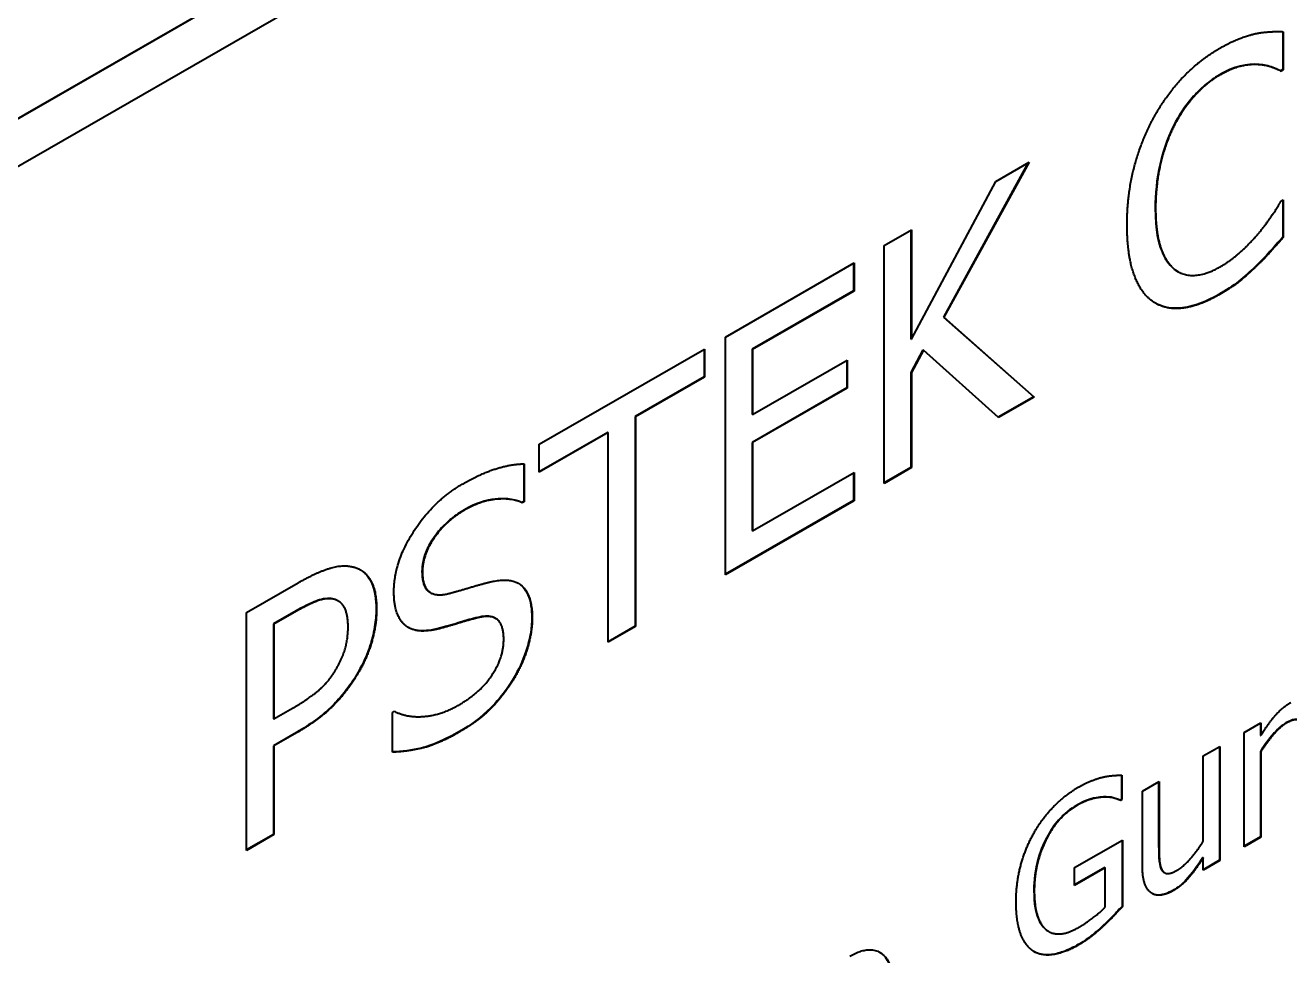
# Model space of a CAD drawing. Header units: inches. Extents: x 0 to 4752, y 0 to 3360.
# Drawn here: x 4287.29 to 4304.67, y 2306.38 to 2319.18 of the extents above; entities that cross this region are included whole.
import ezdxf

# ---------------------------------------------------------------- set-up
doc = ezdxf.new("R2010")
doc.units = ezdxf.units.IN
doc.header["$MEASUREMENT"] = 0
doc.layers.add('POWER SUPPLY CASE OUTLINE$0$가시적인 것(ISO)', color=3, linetype='Continuous', lineweight=40)
doc.layers.add('POWER SUPPLY CASE OUTLINE$0$가시적인 좁은 것(ISO)', color=3, linetype='Continuous', lineweight=35)

msp = doc.modelspace()

# ---------------------------------------------------------------- linework, layer by layer
at = {"layer": 'POWER SUPPLY CASE OUTLINE$0$가시적인 것(ISO)'}
for p, q in [((4260.344, 2302.44), (4333.883, 2344.789)), ((4333.889, 2344.785), (4260.35, 2302.437)), ((4260.868, 2302.082), (4333.371, 2343.833)), ((4304.579, 2319.092), (4304.579, 2318.57)), ((4304.585, 2319.092), (4304.585, 2318.567)), ((4304.579, 2318.57), (4304.549, 2318.553)), ((4304.549, 2318.553), (4304.555, 2318.55)), ((4304.585, 2318.567), (4304.555, 2318.55)), ((4304.579, 2318.57), (4304.585, 2318.567)), ((4301.081, 2317.291), (4299.915, 2315.166)), ((4301.092, 2317.297), (4299.92, 2315.163)), ((4300.633, 2317.033), (4301.092, 2317.297)), ((4299.474, 2314.863), (4300.633, 2317.033)), ((4304.557, 2316.765), (4304.585, 2316.781)), ((4304.579, 2316.777), (4304.579, 2316.265)), ((4304.585, 2316.781), (4304.585, 2316.261)), ((4299.098, 2316.149), (4299.474, 2316.365)), ((4299.468, 2316.362), (4299.468, 2314.866)), ((4299.474, 2316.365), (4299.474, 2314.863)), ((4299.098, 2312.879), (4299.098, 2316.149)), ((4304.579, 2316.265), (4304.585, 2316.261)), ((4296.916, 2314.892), (4298.685, 2315.911)), ((4298.679, 2315.908), (4298.679, 2315.528)), ((4298.685, 2315.911), (4298.685, 2315.524)), ((4303.135, 2315.794), (4303.14, 2315.791)), ((4304.203, 2315.863), (4304.209, 2315.859)), ((4298.679, 2315.528), (4297.286, 2314.725)), ((4298.685, 2315.524), (4297.291, 2314.722)), ((4298.679, 2315.528), (4298.685, 2315.524)), ((4299.915, 2315.166), (4301.155, 2314.07)), ((4299.915, 2315.166), (4299.92, 2315.163)), ((4299.92, 2315.163), (4301.16, 2314.067)), ((4296.916, 2311.622), (4296.916, 2314.892)), ((4299.468, 2314.866), (4299.474, 2314.863)), ((4294.355, 2313.418), (4296.629, 2314.727)), ((4296.623, 2314.724), (4296.623, 2314.344)), ((4296.629, 2314.727), (4296.629, 2314.341)), ((4297.286, 2314.725), (4297.291, 2314.722)), ((4297.286, 2314.725), (4297.286, 2313.83)), ((4297.291, 2314.722), (4297.291, 2313.826)), ((4299.633, 2314.715), (4299.468, 2314.405)), ((4299.639, 2314.711), (4299.474, 2314.402)), ((4299.633, 2314.715), (4299.639, 2314.711)), ((4300.672, 2313.786), (4299.639, 2314.711)), ((4297.291, 2313.826), (4298.591, 2314.575)), ((4298.585, 2314.571), (4298.585, 2314.191)), ((4298.591, 2314.575), (4298.591, 2314.188)), ((4299.468, 2314.405), (4299.468, 2313.099)), ((4299.468, 2314.405), (4299.474, 2314.402)), ((4296.623, 2314.344), (4295.674, 2313.797)), ((4296.629, 2314.341), (4295.68, 2313.794)), ((4296.623, 2314.344), (4296.629, 2314.341)), ((4299.474, 2314.402), (4299.474, 2313.095)), ((4298.585, 2314.191), (4297.286, 2313.443)), ((4298.591, 2314.188), (4297.291, 2313.439)), ((4298.585, 2314.191), (4298.591, 2314.188)), ((4301.155, 2314.07), (4300.668, 2313.79)), ((4301.16, 2314.067), (4300.672, 2313.786)), ((4301.155, 2314.07), (4301.16, 2314.067)), ((4295.674, 2313.797), (4295.674, 2310.914)), ((4295.674, 2313.797), (4295.68, 2313.794)), ((4295.68, 2313.794), (4295.68, 2310.911)), ((4297.286, 2313.83), (4297.291, 2313.826)), ((4295.299, 2313.581), (4294.355, 2313.038)), ((4295.304, 2313.578), (4294.355, 2313.031)), ((4295.299, 2313.581), (4295.304, 2313.578)), ((4295.304, 2310.694), (4295.304, 2313.578)), ((4294.355, 2313.031), (4294.355, 2313.418)), ((4297.286, 2313.443), (4297.291, 2313.439)), ((4297.286, 2313.443), (4297.286, 2312.229)), ((4297.291, 2313.439), (4297.291, 2312.226)), ((4294.146, 2313.147), (4294.146, 2312.631)), ((4294.151, 2313.147), (4294.151, 2312.627)), ((4297.291, 2312.226), (4298.685, 2313.028)), ((4298.679, 2313.025), (4298.679, 2312.644)), ((4298.685, 2313.028), (4298.685, 2312.641)), ((4299.468, 2313.099), (4299.098, 2312.885)), ((4299.474, 2313.095), (4299.098, 2312.879)), ((4299.468, 2313.099), (4299.474, 2313.095)), ((4294.146, 2312.631), (4294.118, 2312.615)), ((4294.118, 2312.615), (4294.124, 2312.612)), ((4294.151, 2312.627), (4294.124, 2312.612)), ((4294.146, 2312.631), (4294.151, 2312.627)), ((4298.679, 2312.644), (4296.916, 2311.629)), ((4298.685, 2312.641), (4296.916, 2311.622)), ((4298.679, 2312.644), (4298.685, 2312.641)), ((4297.286, 2312.229), (4297.291, 2312.226)), ((4290.333, 2311.102), (4291.043, 2311.511)), ((4292.857, 2311.379), (4292.862, 2311.376)), ((4290.333, 2307.831), (4290.333, 2311.102)), ((4291.015, 2311.125), (4290.703, 2310.945)), ((4291.02, 2311.121), (4290.709, 2310.942)), ((4291.588, 2311.265), (4291.594, 2311.262)), ((4290.703, 2310.945), (4290.709, 2310.942)), ((4290.703, 2310.945), (4290.703, 2309.641)), ((4290.709, 2310.942), (4290.709, 2309.638)), ((4293.753, 2311.024), (4293.759, 2311.021)), ((4295.674, 2310.914), (4295.304, 2310.701)), ((4295.68, 2310.911), (4295.304, 2310.694)), ((4295.674, 2310.914), (4295.68, 2310.911)), ((4290.709, 2309.638), (4290.965, 2309.786)), ((4292.338, 2309.728), (4292.366, 2309.744)), ((4292.338, 2309.182), (4292.338, 2309.728)), ((4290.703, 2309.641), (4290.709, 2309.638)), ((4304.047, 2309.452), (4304.276, 2309.584)), ((4304.271, 2309.58), (4304.271, 2309.412)), ((4304.276, 2309.584), (4304.276, 2309.409)), ((4291.022, 2309.454), (4290.703, 2309.27)), ((4291.027, 2309.45), (4290.709, 2309.267)), ((4304.047, 2307.881), (4304.047, 2309.452)), ((4304.271, 2309.412), (4304.276, 2309.409)), ((4290.703, 2309.27), (4290.709, 2309.267)), ((4290.703, 2309.27), (4290.703, 2308.051)), ((4290.709, 2309.267), (4290.709, 2308.048)), ((4303.487, 2309.129), (4303.716, 2309.261)), ((4303.71, 2309.258), (4303.71, 2307.694)), ((4303.716, 2309.261), (4303.716, 2307.69)), ((4304.271, 2309.19), (4304.271, 2308.016)), ((4304.271, 2309.19), (4304.276, 2309.187)), ((4303.487, 2307.956), (4303.487, 2309.129)), ((4304.276, 2309.187), (4304.276, 2308.013)), ((4302.362, 2308.865), (4302.362, 2308.532)), ((4302.368, 2308.865), (4302.368, 2308.529)), ((4302.649, 2308.647), (4302.878, 2308.779)), ((4302.873, 2308.775), (4302.873, 2307.886)), ((4302.878, 2308.779), (4302.878, 2307.883)), ((4302.113, 2308.565), (4302.118, 2308.562)), ((4302.362, 2308.532), (4302.342, 2308.52)), ((4302.342, 2308.52), (4302.347, 2308.517)), ((4302.368, 2308.529), (4302.347, 2308.517)), ((4302.362, 2308.532), (4302.368, 2308.529)), ((4302.649, 2307.628), (4302.649, 2308.647)), ((4290.703, 2308.051), (4290.333, 2307.838)), ((4290.709, 2308.048), (4290.333, 2307.831)), ((4290.703, 2308.051), (4290.709, 2308.048)), ((4301.718, 2307.593), (4302.375, 2307.972)), ((4302.375, 2307.972), (4302.375, 2307.057)), ((4304.271, 2308.016), (4304.047, 2307.888)), ((4304.276, 2308.013), (4304.047, 2307.881)), ((4304.271, 2308.016), (4304.276, 2308.013)), ((4302.369, 2307.968), (4302.369, 2307.061)), ((4303.481, 2307.735), (4303.487, 2307.732)), ((4303.487, 2307.559), (4303.487, 2307.732)), ((4303.71, 2307.694), (4303.487, 2307.565)), ((4303.716, 2307.69), (4303.487, 2307.559)), ((4303.71, 2307.694), (4303.716, 2307.69)), ((4302.132, 2307.594), (4301.718, 2307.355)), ((4301.718, 2307.349), (4301.718, 2307.593)), ((4302.137, 2307.591), (4301.718, 2307.349)), ((4302.132, 2307.594), (4302.137, 2307.591)), ((4302.137, 2307.05), (4302.137, 2307.591)), ((4302.951, 2307.526), (4302.956, 2307.523)), ((4302.369, 2307.061), (4302.375, 2307.057)), ((4301.324, 2306.742), (4301.329, 2306.738)), ((4301.358, 2306.718), (4301.364, 2306.714))]:
    msp.add_line(p, q, dxfattribs=at)
msp.add_ellipse((4279.532, 2306.549), major_axis=(-7.378, -4.995), ratio=0.327963, start_param=1.72774, end_param=5.619094, dxfattribs=at)
for points, degree in [([(4303.712, 2318.864), (4303.854, 2318.946), (4304.104, 2319.042), (4304.209, 2319.066)], 2), ([(4304.209, 2319.066), (4304.301, 2319.084), (4304.491, 2319.096), (4304.585, 2319.092)], 2), ([(4302.792, 2317.884), (4302.962, 2318.202), (4303.425, 2318.699), (4303.712, 2318.864)], 2), ([(4304.236, 2318.639), (4304.129, 2318.646), (4303.874, 2318.587), (4303.709, 2318.492)], 2), ([(4304.555, 2318.55), (4304.505, 2318.574), (4304.349, 2318.632), (4304.236, 2318.639)], 2), ([(4303.709, 2318.492), (4303.528, 2318.388), (4303.205, 2318.029), (4303.084, 2317.795)], 2), ([(4302.439, 2316.436), (4302.439, 2316.846), (4302.621, 2317.56), (4302.792, 2317.884)], 2), ([(4303.084, 2317.795), (4302.964, 2317.559), (4302.831, 2316.977), (4302.831, 2316.661)], 2), ([(4304.257, 2316.33), (4304.36, 2316.458), (4304.514, 2316.689), (4304.557, 2316.765)], 2), ([(4302.831, 2316.661), (4302.831, 2316.325), (4302.971, 2315.92), (4303.093, 2315.823)], 2), ([(4302.795, 2315.379), (4302.625, 2315.493), (4302.439, 2316.022), (4302.439, 2316.436)], 2), ([(4303.709, 2315.852), (4303.872, 2315.946), (4304.149, 2316.199), (4304.257, 2316.33)], 2), ([(4304.585, 2316.261), (4304.491, 2316.157), (4304.326, 2315.969), (4304.209, 2315.859)], 2), ([(4303.087, 2315.827), (4303.102, 2315.815), (4303.118, 2315.804), (4303.135, 2315.794)], 3), ([(4303.093, 2315.823), (4303.212, 2315.73), (4303.53, 2315.75), (4303.709, 2315.852)], 2), ([(4304.209, 2315.859), (4304.085, 2315.74), (4303.874, 2315.571), (4303.705, 2315.474)], 2), ([(4303.705, 2315.474), (4303.43, 2315.315), (4302.964, 2315.262), (4302.795, 2315.379)], 2), ([(4293.31, 2312.874), (4293.548, 2313.012), (4293.97, 2313.146), (4294.151, 2313.147)], 2), ([(4292.359, 2311.391), (4292.359, 2311.789), (4292.895, 2312.636), (4293.31, 2312.874)], 2), ([(4293.335, 2312.513), (4293.074, 2312.362), (4292.751, 2311.893), (4292.751, 2311.662)], 2), ([(4294.124, 2312.612), (4293.989, 2312.677), (4293.567, 2312.646), (4293.335, 2312.513)], 2), ([(4291.043, 2311.511), (4291.295, 2311.656), (4291.648, 2311.764), (4291.784, 2311.733)], 2), ([(4291.784, 2311.733), (4291.942, 2311.7), (4292.121, 2311.418), (4292.121, 2311.145)], 2), ([(4292.751, 2311.662), (4292.751, 2311.455), (4292.941, 2311.318), (4293.12, 2311.366)], 2), ([(4293.12, 2311.366), (4293.239, 2311.397), (4293.585, 2311.501), (4293.7, 2311.527)], 2), ([(4293.7, 2311.527), (4293.991, 2311.592), (4294.261, 2311.331), (4294.261, 2311.027)], 2), ([(4291.525, 2311.287), (4291.435, 2311.305), (4291.197, 2311.223), (4291.02, 2311.121)], 2), ([(4291.588, 2311.265), (4291.567, 2311.277), (4291.544, 2311.285), (4291.519, 2311.29)], 3), ([(4291.729, 2310.906), (4291.729, 2311.076), (4291.628, 2311.267), (4291.525, 2311.287)], 2), ([(4292.542, 2310.906), (4292.455, 2310.964), (4292.359, 2311.2), (4292.359, 2311.391)], 2), ([(4292.121, 2311.145), (4292.121, 2310.933), (4291.99, 2310.476), (4291.873, 2310.277)], 2), ([(4293.521, 2311.032), (4293.39, 2310.999), (4293.173, 2310.932), (4293.01, 2310.886)], 2), ([(4293.869, 2310.732), (4293.869, 2310.928), (4293.702, 2311.076), (4293.521, 2311.032)], 2), ([(4294.261, 2311.027), (4294.261, 2310.833), (4294.126, 2310.384), (4294.005, 2310.184)], 2), ([(4291.568, 2310.329), (4291.653, 2310.476), (4291.729, 2310.75), (4291.729, 2310.906)], 2), ([(4293.01, 2310.886), (4292.863, 2310.847), (4292.632, 2310.849), (4292.542, 2310.906)], 2), ([(4293.239, 2309.823), (4293.551, 2310.003), (4293.869, 2310.486), (4293.869, 2310.732)], 2), ([(4290.965, 2309.786), (4291.195, 2309.918), (4291.476, 2310.165), (4291.568, 2310.329)], 2), ([(4291.873, 2310.277), (4291.726, 2310.025), (4291.33, 2309.625), (4291.027, 2309.45)], 2), ([(4294.005, 2310.184), (4293.869, 2309.963), (4293.526, 2309.612), (4293.267, 2309.463)], 2), ([(4292.366, 2309.744), (4292.551, 2309.65), (4293.021, 2309.698), (4293.239, 2309.823)], 2), ([(4304.276, 2309.409), (4304.379, 2309.575), (4304.577, 2309.801), (4304.688, 2309.865)], 2), ([(4304.628, 2309.58), (4304.543, 2309.531), (4304.363, 2309.321), (4304.276, 2309.187)], 2), ([(4304.841, 2309.585), (4304.813, 2309.628), (4304.713, 2309.629), (4304.628, 2309.58)], 2), ([(4293.267, 2309.463), (4292.959, 2309.286), (4292.529, 2309.186), (4292.338, 2309.182)], 2), ([(4302.111, 2308.839), (4302.173, 2308.854), (4302.322, 2308.866), (4302.368, 2308.865)], 2), ([(4301.15, 2308.057), (4301.26, 2308.257), (4301.583, 2308.592), (4301.775, 2308.703)], 2), ([(4301.775, 2308.703), (4301.868, 2308.756), (4302.035, 2308.822), (4302.111, 2308.839)], 2), ([(4302.118, 2308.562), (4302.045, 2308.562), (4301.856, 2308.509), (4301.747, 2308.446)], 2), ([(4302.347, 2308.517), (4302.302, 2308.537), (4302.206, 2308.565), (4302.118, 2308.562)], 2), ([(4301.747, 2308.446), (4301.486, 2308.296), (4301.163, 2307.655), (4301.163, 2307.277)], 2), ([(4300.913, 2307.124), (4300.913, 2307.377), (4301.036, 2307.848), (4301.15, 2308.057)], 2), ([(4302.878, 2307.883), (4302.878, 2307.758), (4302.894, 2307.602), (4302.922, 2307.557)], 2), ([(4303.135, 2307.563), (4303.219, 2307.611), (4303.408, 2307.83), (4303.487, 2307.956)], 2), ([(4302.773, 2307.244), (4302.714, 2307.283), (4302.649, 2307.468), (4302.649, 2307.628)], 2), ([(4303.487, 2307.732), (4303.381, 2307.564), (4303.192, 2307.345), (4303.075, 2307.277)], 2), ([(4302.917, 2307.561), (4302.926, 2307.546), (4302.937, 2307.534), (4302.951, 2307.526)], 3), ([(4302.922, 2307.557), (4302.95, 2307.512), (4303.046, 2307.511), (4303.135, 2307.563)], 2), ([(4301.163, 2307.277), (4301.163, 2307.067), (4301.249, 2306.8), (4301.329, 2306.738)], 2), ([(4303.075, 2307.277), (4302.987, 2307.227), (4302.83, 2307.204), (4302.773, 2307.244)], 2), ([(4301.149, 2306.445), (4301.034, 2306.518), (4300.913, 2306.858), (4300.913, 2307.124)], 2), ([(4301.765, 2306.767), (4301.866, 2306.825), (4302.069, 2306.976), (4302.137, 2307.05)], 2), ([(4302.375, 2307.057), (4302.33, 2307.008), (4302.174, 2306.845), (4302.108, 2306.785)], 2), ([(4301.329, 2306.738), (4301.407, 2306.675), (4301.627, 2306.688), (4301.765, 2306.767)], 2), ([(4302.108, 2306.785), (4302.019, 2306.703), (4301.875, 2306.59), (4301.774, 2306.531)], 2), ([(4301.324, 2306.742), (4301.335, 2306.733), (4301.346, 2306.725), (4301.358, 2306.718)], 3), ([(4298.626, 2306.374), (4298.901, 2306.533), (4299.231, 2306.289), (4299.231, 2305.893)], 2), ([(4301.774, 2306.531), (4301.582, 2306.421), (4301.263, 2306.373), (4301.149, 2306.445)], 2)]:
    msp.add_open_spline(points, degree=degree, dxfattribs=at)
for points, knots in [([(4304.231, 2318.642), (4304.13, 2318.649), (4304.041, 2318.63), (4303.902, 2318.598), (4303.801, 2318.552), (4303.704, 2318.495)], [-0.0768871, -0.0768871, -0.0768871, -0.0768871, -0.05182526, -0.05182526, 0, 0, 0, 0]), ([(4304.549, 2318.553), (4304.508, 2318.573), (4304.465, 2318.59), (4304.363, 2318.628), (4304.296, 2318.638), (4304.231, 2318.642)], [-0.06961259, -0.06961259, -0.06961259, -0.06961259, -0.03976359, -0.03976359, 0, 0, 0, 0]), ([(4303.704, 2318.495), (4303.639, 2318.458), (4303.576, 2318.414), (4303.442, 2318.3), (4303.382, 2318.237), (4303.235, 2318.067), (4303.15, 2317.938), (4303.078, 2317.798)], [-0.1115081, -0.1115081, -0.1115081, -0.1115081, -0.0870833, -0.0870833, -0.0590765, -0.0590765, 0, 0, 0, 0]), ([(4303.078, 2317.798), (4302.98, 2317.606), (4302.925, 2317.415), (4302.844, 2317.06), (4302.826, 2316.856), (4302.826, 2316.665)], [-0.1476879, -0.1476879, -0.1476879, -0.1476879, -0.0877747, -0.0877747, 0, 0, 0, 0]), ([(4302.826, 2316.665), (4302.826, 2316.346), (4302.873, 2316.183), (4302.952, 2315.98), (4303.009, 2315.889), (4303.087, 2315.827)], [-0.1214512, -0.1214512, -0.1214512, -0.1214512, -0.0642207, -0.0642207, 0, 0, 0, 0]), ([(4304.579, 2316.265), (4304.52, 2316.199), (4304.461, 2316.133), (4304.34, 2315.995), (4304.27, 2315.925), (4304.203, 2315.863)], [-0.0712963, -0.0712963, -0.0712963, -0.0712963, -0.03684318, -0.03684318, 0, 0, 0, 0]), ([(4304.203, 2315.863), (4304.128, 2315.79), (4304.052, 2315.721), (4303.893, 2315.594), (4303.794, 2315.532), (4303.699, 2315.477)], [-0.09903769, -0.09903769, -0.09903769, -0.09903769, -0.05048594, -0.05048594, 0, 0, 0, 0]), ([(4303.699, 2315.477), (4303.6, 2315.42), (4303.501, 2315.373), (4303.311, 2315.309), (4303.22, 2315.291), (4303.02, 2315.283), (4302.918, 2315.306), (4302.829, 2315.357)], [-0.1794107, -0.1794107, -0.1794107, -0.1794107, -0.1270831, -0.1270831, -0.0773401, -0.0773401, -0.0102437, -0.0102437, -0.0102437, -0.0102437]), ([(4294.118, 2312.615), (4293.994, 2312.675), (4293.846, 2312.672), (4293.621, 2312.651), (4293.478, 2312.601), (4293.33, 2312.516)], [-0.1295698, -0.1295698, -0.1295698, -0.1295698, -0.0786324, -0.0786324, 0, 0, 0, 0]), ([(4293.33, 2312.516), (4293.269, 2312.481), (4293.208, 2312.44), (4293.096, 2312.35), (4293.045, 2312.301), (4292.936, 2312.177), (4292.888, 2312.107), (4292.82, 2311.987), (4292.793, 2311.925), (4292.754, 2311.793), (4292.745, 2311.728), (4292.745, 2311.665)], [-0.1251637, -0.1251637, -0.1251637, -0.1251637, -0.10162, -0.10162, -0.0805716, -0.0805716, -0.0542895, -0.0542895, -0.0285675, -0.0285675, 0, 0, 0, 0]), ([(4291.894, 2311.692), (4291.911, 2311.682), (4291.927, 2311.671), (4291.981, 2311.626), (4292.024, 2311.578), (4292.099, 2311.404), (4292.115, 2311.28), (4292.115, 2311.149)], [-0.1262451, -0.1262451, -0.1262451, -0.1262451, -0.1071909, -0.1071909, -0.0602015, -0.0602015, 0, 0, 0, 0]), ([(4292.745, 2311.665), (4292.745, 2311.615), (4292.749, 2311.568), (4292.769, 2311.487), (4292.783, 2311.454), (4292.812, 2311.415), (4292.828, 2311.396), (4292.857, 2311.38)], [-0.2083364, -0.2083364, -0.2083364, -0.2083364, -0.1406606, -0.1406606, -0.079946, -0.079946, -0.0533291, -0.0533291, -0.0533291, -0.0533291]), ([(4294.068, 2311.504), (4294.14, 2311.462), (4294.179, 2311.397), (4294.24, 2311.258), (4294.256, 2311.149), (4294.256, 2311.03)], [-0.08651444, -0.08651444, -0.08651444, -0.08651444, -0.0546459, -0.0546459, 0, 0, 0, 0]), ([(4291.519, 2311.29), (4291.456, 2311.303), (4291.385, 2311.292), (4291.259, 2311.249), (4291.17, 2311.214), (4291.015, 2311.125)], [-0.2007325, -0.2007325, -0.2007325, -0.2007325, -0.0822616, -0.0822616, 0, 0, 0, 0]), ([(4292.115, 2311.149), (4292.115, 2311.071), (4292.108, 2310.991), (4292.077, 2310.8), (4292.052, 2310.713), (4291.993, 2310.527), (4291.938, 2310.401), (4291.867, 2310.28)], [-0.09462629, -0.09462629, -0.09462629, -0.09462629, -0.07620373, -0.07620373, -0.05277517, -0.05277517, 0, 0, 0, 0]), ([(4293.515, 2311.035), (4293.436, 2311.016), (4293.356, 2310.994), (4293.189, 2310.942), (4293.09, 2310.914), (4293.004, 2310.89)], [-0.09019349, -0.09019349, -0.09019349, -0.09019349, -0.04673127, -0.04673127, 0, 0, 0, 0]), ([(4293.753, 2311.024), (4293.74, 2311.032), (4293.726, 2311.038), (4293.653, 2311.058), (4293.584, 2311.052), (4293.515, 2311.035)], [-0.04830089, -0.04830089, -0.04830089, -0.04830089, -0.03789035, -0.03789035, 0, 0, 0, 0]), ([(4294.256, 2311.03), (4294.256, 2310.959), (4294.249, 2310.884), (4294.219, 2310.717), (4294.196, 2310.633), (4294.13, 2310.436), (4294.073, 2310.309), (4293.999, 2310.188)], [-0.1048492, -0.1048492, -0.1048492, -0.1048492, -0.0811011, -0.0811011, -0.0533927, -0.0533927, 0, 0, 0, 0]), ([(4293.004, 2310.89), (4292.865, 2310.852), (4292.781, 2310.851), (4292.672, 2310.852), (4292.609, 2310.868), (4292.554, 2310.899)], [-0.0690036, -0.0690036, -0.0690036, -0.0690036, -0.04585056, -0.04585056, -0.00436716, -0.00436716, -0.00436716, -0.00436716]), ([(4291.867, 2310.28), (4291.819, 2310.196), (4291.765, 2310.117), (4291.629, 2309.938), (4291.56, 2309.866), (4291.375, 2309.679), (4291.199, 2309.556), (4291.022, 2309.454)], [-0.135455, -0.135455, -0.135455, -0.135455, -0.1178819, -0.1178819, -0.0938497, -0.0938497, 0, 0, 0, 0]), ([(4293.999, 2310.188), (4293.871, 2309.978), (4293.749, 2309.85), (4293.564, 2309.661), (4293.413, 2309.554), (4293.261, 2309.466)], [-0.117358, -0.117358, -0.117358, -0.117358, -0.0808701, -0.0808701, 0, 0, 0, 0]), ([(4304.623, 2309.583), (4304.593, 2309.566), (4304.565, 2309.545), (4304.495, 2309.484), (4304.462, 2309.447), (4304.384, 2309.356), (4304.325, 2309.275), (4304.271, 2309.19)], [-0.05288008, -0.05288008, -0.05288008, -0.05288008, -0.04672614, -0.04672614, -0.03775206, -0.03775206, 0, 0, 0, 0]), ([(4304.803, 2309.62), (4304.801, 2309.621), (4304.799, 2309.623), (4304.784, 2309.629), (4304.767, 2309.634), (4304.707, 2309.626), (4304.665, 2309.607), (4304.623, 2309.583)], [-0.04126539, -0.04126539, -0.04126539, -0.04126539, -0.03828666, -0.03828666, -0.02245416, -0.02245416, 0, 0, 0, 0]), ([(4293.261, 2309.466), (4292.961, 2309.293), (4292.8, 2309.253), (4292.601, 2309.207), (4292.467, 2309.189), (4292.338, 2309.186)], [-0.1108632, -0.1108632, -0.1108632, -0.1108632, -0.0769799, -0.0769799, -0.0011095, -0.0011095, -0.0011095, -0.0011095]), ([(4302.113, 2308.565), (4302.049, 2308.565), (4301.983, 2308.549), (4301.878, 2308.52), (4301.81, 2308.489), (4301.742, 2308.449)], [-0.05733148, -0.05733148, -0.05733148, -0.05733148, -0.03632461, -0.03632461, 0, 0, 0, 0]), ([(4302.342, 2308.52), (4302.311, 2308.533), (4302.28, 2308.544), (4302.212, 2308.565), (4302.162, 2308.567), (4302.113, 2308.565)], [-0.05329076, -0.05329076, -0.05329076, -0.05329076, -0.02854251, -0.02854251, 0, 0, 0, 0]), ([(4301.742, 2308.449), (4301.702, 2308.427), (4301.663, 2308.4), (4301.588, 2308.34), (4301.553, 2308.308), (4301.455, 2308.203), (4301.4, 2308.126), (4301.307, 2307.961), (4301.255, 2307.853), (4301.174, 2307.565), (4301.158, 2307.417), (4301.158, 2307.281)], [-0.2441297, -0.2441297, -0.2441297, -0.2441297, -0.2102118, -0.2102118, -0.1781248, -0.1781248, -0.1186624, -0.1186624, -0.0626206, -0.0626206, 0, 0, 0, 0]), ([(4302.873, 2307.886), (4302.873, 2307.775), (4302.877, 2307.705), (4302.888, 2307.626), (4302.899, 2307.589), (4302.917, 2307.561)], [-0.03935745, -0.03935745, -0.03935745, -0.03935745, -0.02028099, -0.02028099, 0, 0, 0, 0]), ([(4303.481, 2307.735), (4303.405, 2307.613), (4303.325, 2307.502), (4303.194, 2307.364), (4303.132, 2307.317), (4303.069, 2307.28)], [-0.07485343, -0.07485343, -0.07485343, -0.07485343, -0.03349978, -0.03349978, 0, 0, 0, 0]), ([(4301.158, 2307.281), (4301.158, 2307.088), (4301.185, 2306.973), (4301.24, 2306.833), (4301.275, 2306.779), (4301.324, 2306.742)], [-0.08410972, -0.08410972, -0.08410972, -0.08410972, -0.03932956, -0.03932956, 0, 0, 0, 0]), ([(4303.069, 2307.28), (4303.036, 2307.261), (4303.002, 2307.246), (4302.945, 2307.226), (4302.911, 2307.217), (4302.841, 2307.215), (4302.81, 2307.222), (4302.783, 2307.237)], [-0.07177064, -0.07177064, -0.07177064, -0.07177064, -0.04471767, -0.04471767, -0.0246166, -0.0246166, -0.00404207, -0.00404207, -0.00404207, -0.00404207]), ([(4302.369, 2307.061), (4302.323, 2307.01), (4302.258, 2306.942), (4302.2, 2306.881), (4302.151, 2306.832), (4302.102, 2306.788)], [-0.03337016, -0.03337016, -0.03337016, -0.03337016, -0.02664967, -0.02664967, 0, 0, 0, 0]), ([(4302.102, 2306.788), (4302.049, 2306.74), (4301.996, 2306.692), (4301.886, 2306.606), (4301.824, 2306.567), (4301.768, 2306.535)], [-0.05902313, -0.05902313, -0.05902313, -0.05902313, -0.02974188, -0.02974188, 0, 0, 0, 0]), ([(4299.037, 2306.43), (4299.04, 2306.428), (4299.043, 2306.426), (4299.089, 2306.397), (4299.135, 2306.35), (4299.211, 2306.162), (4299.226, 2306.031), (4299.226, 2305.897)], [-0.116905, -0.116905, -0.116905, -0.116905, -0.1136226, -0.1136226, -0.0617594, -0.0617594, 0, 0, 0, 0]), ([(4301.768, 2306.535), (4301.699, 2306.495), (4301.629, 2306.461), (4301.498, 2306.415), (4301.435, 2306.4), (4301.293, 2306.389), (4301.22, 2306.404), (4301.157, 2306.44)], [-0.1217861, -0.1217861, -0.1217861, -0.1217861, -0.0851199, -0.0851199, -0.0509926, -0.0509926, -0.0034065, -0.0034065, -0.0034065, -0.0034065])]:
    msp.add_open_spline(points, degree=3, knots=knots, dxfattribs=at)
at = {"layer": 'POWER SUPPLY CASE OUTLINE$0$가시적인 좁은 것(ISO)'}
for p, q in [((4304.231, 2318.642), (4304.236, 2318.639)), ((4303.704, 2318.495), (4303.709, 2318.492)), ((4303.078, 2317.798), (4303.084, 2317.795)), ((4302.826, 2316.665), (4302.831, 2316.661)), ((4303.087, 2315.827), (4303.093, 2315.823)), ((4303.699, 2315.477), (4303.705, 2315.474)), ((4293.33, 2312.516), (4293.335, 2312.513)), ((4292.745, 2311.665), (4292.751, 2311.662)), ((4291.519, 2311.29), (4291.525, 2311.287)), ((4291.015, 2311.125), (4291.02, 2311.121)), ((4292.115, 2311.149), (4292.121, 2311.145)), ((4293.515, 2311.035), (4293.521, 2311.032)), ((4294.256, 2311.03), (4294.261, 2311.027)), ((4293.004, 2310.89), (4293.01, 2310.886)), ((4291.867, 2310.28), (4291.873, 2310.277)), ((4293.999, 2310.188), (4294.005, 2310.184)), ((4304.623, 2309.583), (4304.628, 2309.58)), ((4291.022, 2309.454), (4291.027, 2309.45)), ((4293.261, 2309.466), (4293.267, 2309.463)), ((4301.742, 2308.449), (4301.747, 2308.446)), ((4302.873, 2307.886), (4302.878, 2307.883)), ((4302.917, 2307.561), (4302.922, 2307.557)), ((4301.158, 2307.281), (4301.163, 2307.277)), ((4303.069, 2307.28), (4303.075, 2307.277)), ((4302.102, 2306.788), (4302.108, 2306.785)), ((4301.768, 2306.535), (4301.774, 2306.531))]:
    msp.add_line(p, q, dxfattribs=at)

doc.saveas('drawing.dxf')
